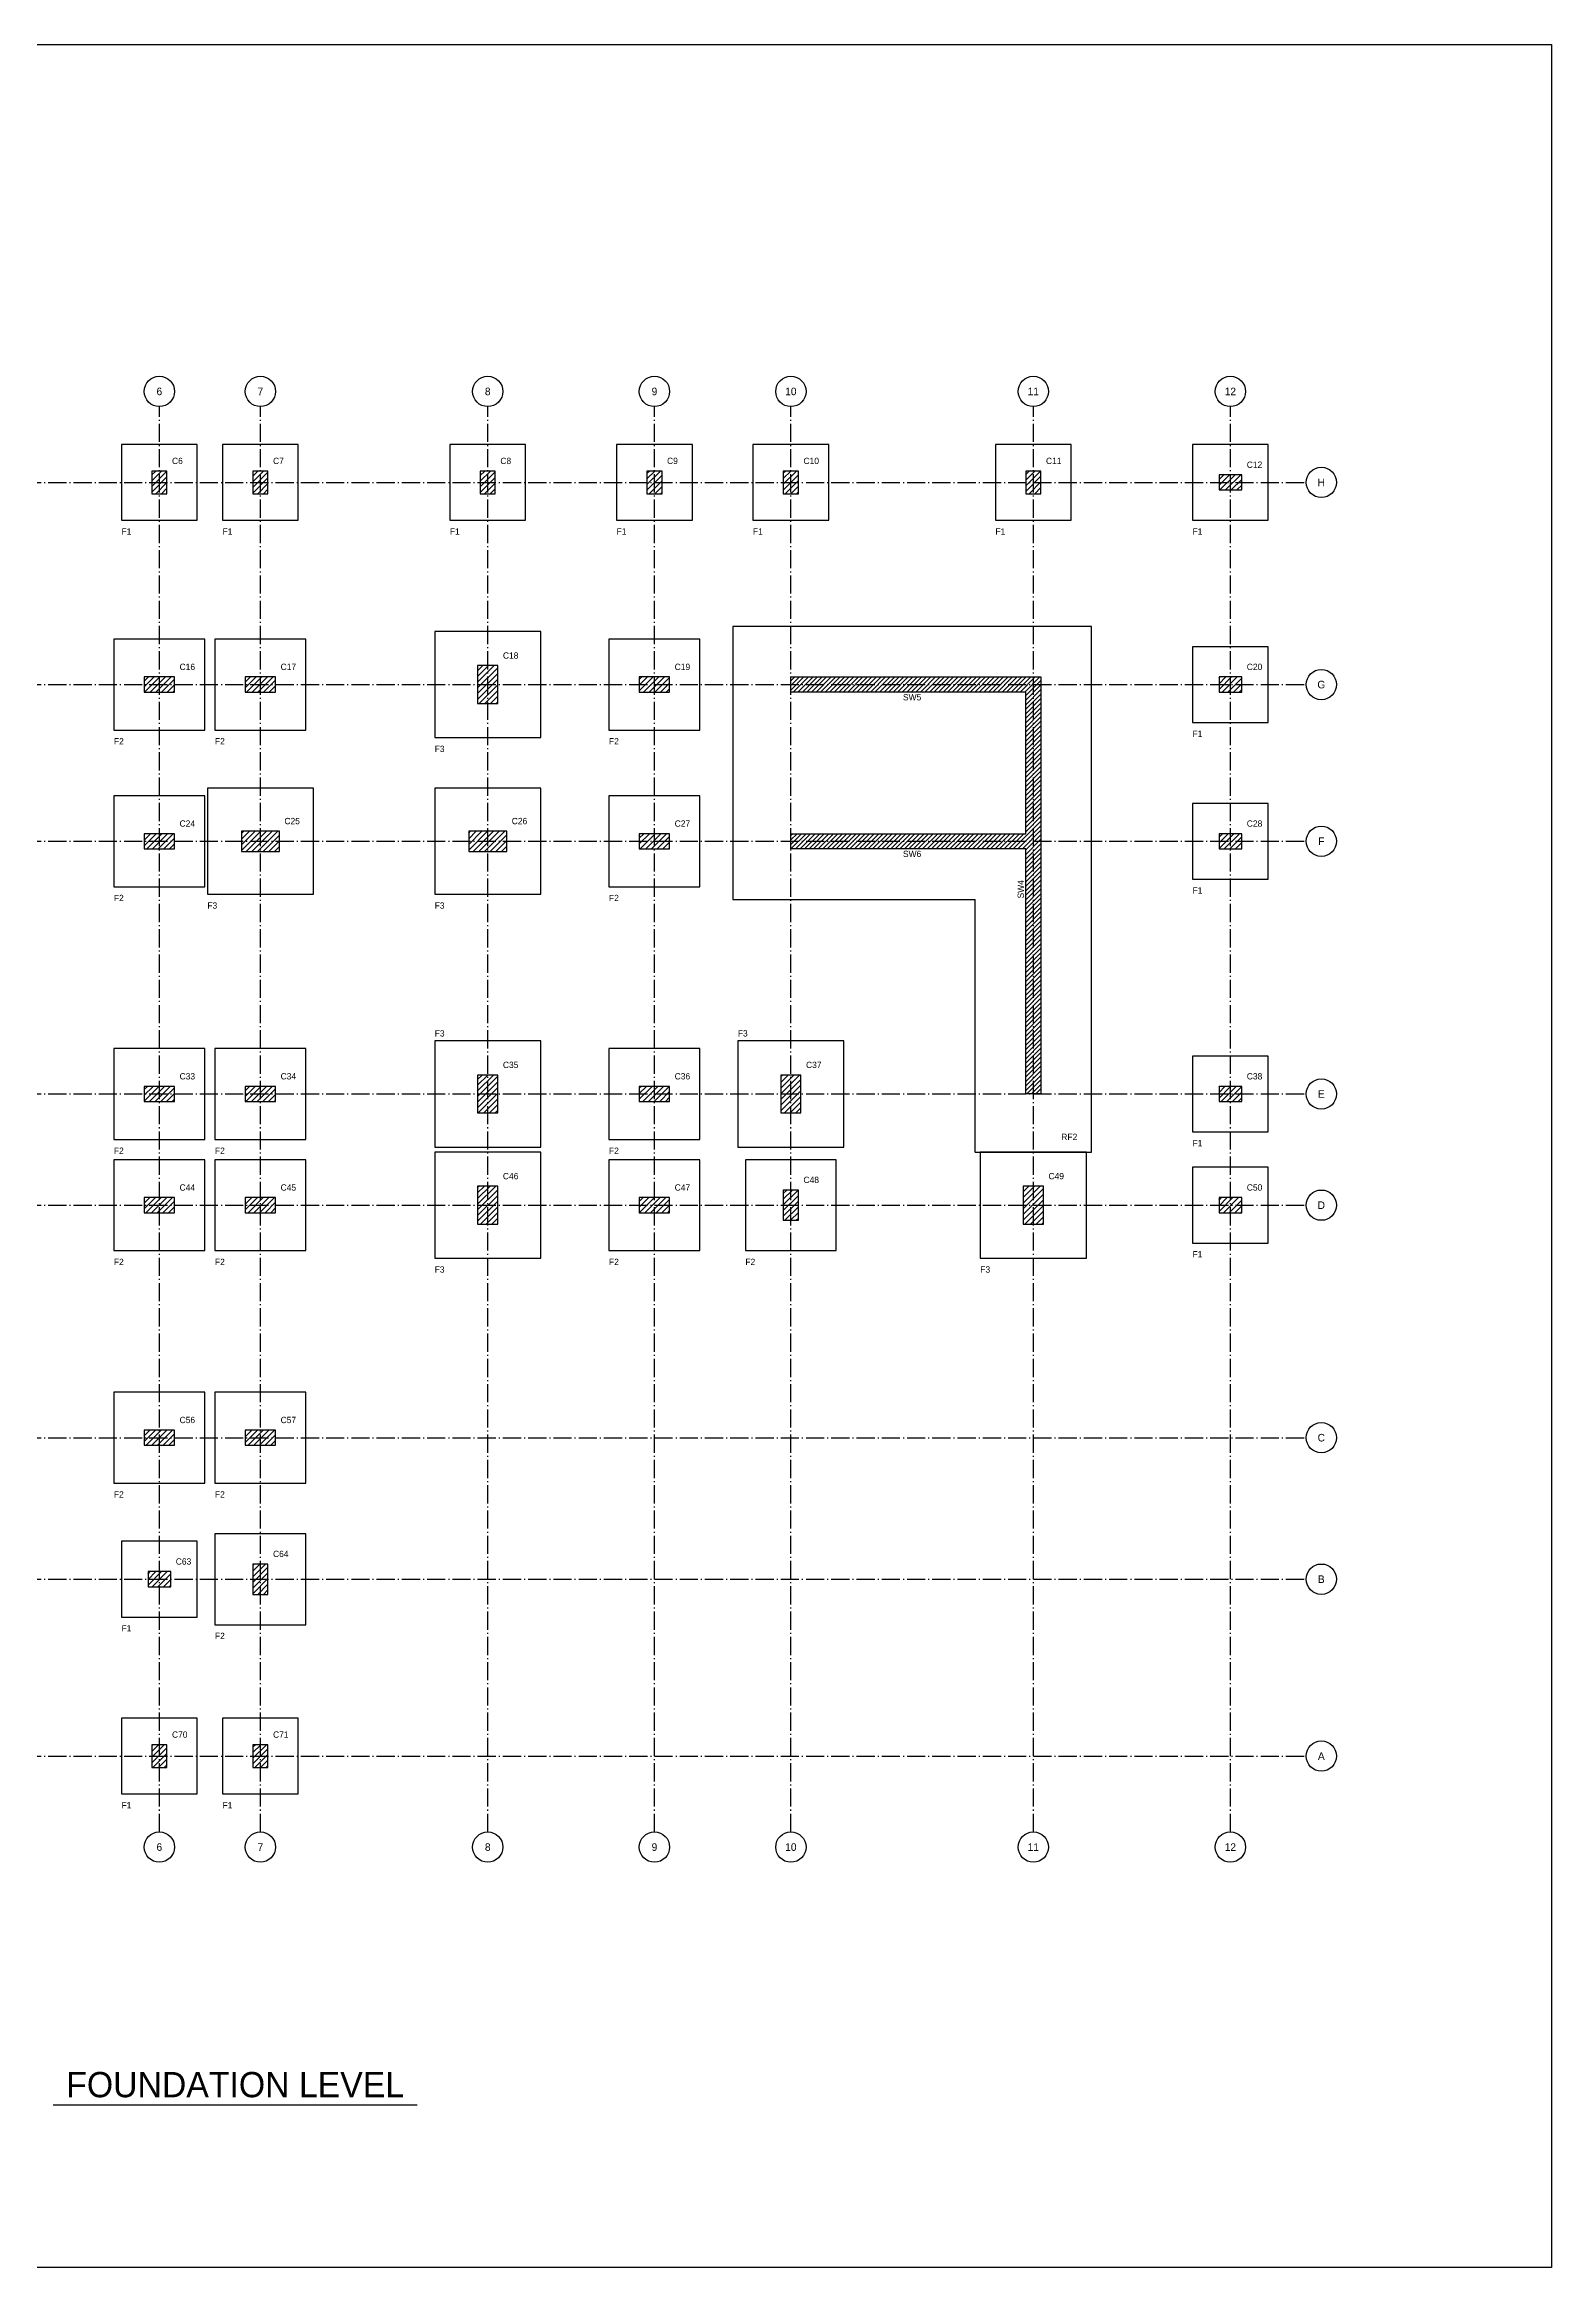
# Model space of a CAD drawing. Header units: millimetres. Extents: x -71346 to 347304, y -10119 to 33865.
# Drawn here: x -46037 to -16204, y -10119 to 33865 of the extents above; entities that cross this region are included whole.
import ezdxf
from ezdxf.enums import TextEntityAlignment as Align

# ---------------------------------------------------------------- set-up
doc = ezdxf.new("R2010")
doc.units = ezdxf.units.MM
doc.header["$LTSCALE"] = 40
doc.linetypes.add('GRIDLINE', pattern=[12.5, 9, -1.5, 0.5, -1.5])
doc.layers.add('Boundary', color=40, linetype='Continuous', lineweight=30)
for name, color, linetype in [('G-ANNO-TEXT', 231, 'Continuous'), ('S-COLS', 52, 'Continuous'), ('S-COLS-IDEN', 171, 'Continuous'), ('S-FND', 2, 'Continuous'), ('S-FND-IDEN', 6, 'Continuous'), ('S-GRID', 8, 'GRIDLINE'), ('S-GRID-IDEN', 8, 'Continuous'), ('S-WALL-IDEN', 30, 'Continuous')]:
    doc.layers.add(name, color=color, linetype=linetype)
pattern_1 = [(45, (-61962.04, 0), (-56.1266, 56.1266), [])]

msp = doc.modelspace()

# ---------------------------------------------------------------- hatches: boundary and pattern name
at = {"layer": 'S-COLS'}
h = msp.add_hatch(dxfattribs=at)
h.set_pattern_fill('ANSI31', scale=25)
h.set_pattern_definition(pattern_1)
h.paths.add_polyline_path([(-43912, 24975), (-43612, 24975), (-43612, 25425), (-43912, 25425)])
h = msp.add_hatch(dxfattribs=at)
h.set_pattern_fill('ANSI31', scale=25)
h.set_pattern_definition(pattern_1)
h.paths.add_polyline_path([(-41912, 24975), (-41612, 24975), (-41612, 25425), (-41912, 25425)])
h = msp.add_hatch(dxfattribs=at)
h.set_pattern_fill('ANSI31', scale=25)
h.set_pattern_definition(pattern_1)
h.paths.add_polyline_path([(-37412, 24975), (-37112, 24975), (-37112, 25425), (-37412, 25425)])
h = msp.add_hatch(dxfattribs=at)
h.set_pattern_fill('ANSI31', scale=25)
h.set_pattern_definition(pattern_1)
h.paths.add_polyline_path([(-34112, 24975), (-33812, 24975), (-33812, 25425), (-34112, 25425)])
h = msp.add_hatch(dxfattribs=at)
h.set_pattern_fill('ANSI31', scale=25)
h.set_pattern_definition(pattern_1)
h.paths.add_polyline_path([(-31412, 24975), (-31112, 24975), (-31112, 25425), (-31412, 25425)])
h = msp.add_hatch(dxfattribs=at)
h.set_pattern_fill('ANSI31', scale=25)
h.set_pattern_definition(pattern_1)
h.paths.add_polyline_path([(-26612, 24975), (-26312, 24975), (-26312, 25425), (-26612, 25425)])
h = msp.add_hatch(dxfattribs=at)
h.set_pattern_fill('ANSI31', scale=25)
h.set_pattern_definition(pattern_1)
h.paths.add_polyline_path([(-22787, 25050), (-22337, 25050), (-22337, 25350), (-22787, 25350)])
h = msp.add_hatch(dxfattribs=at)
h.set_pattern_fill('ANSI31', scale=25)
h.set_pattern_definition(pattern_1)
h.paths.add_polyline_path([(-37462, 20825), (-37062, 20825), (-37062, 21575), (-37462, 21575)])
h = msp.add_hatch(dxfattribs=at)
h.set_pattern_fill('ANSI31', scale=25)
h.set_pattern_definition(pattern_1)
h.paths.add_polyline_path([(-44062, 21050), (-43462, 21050), (-43462, 21350), (-44062, 21350)])
h = msp.add_hatch(dxfattribs=at)
h.set_pattern_fill('ANSI31', scale=25)
h.set_pattern_definition(pattern_1)
h.paths.add_polyline_path([(-42062, 21050), (-41462, 21050), (-41462, 21350), (-42062, 21350)])
h = msp.add_hatch(dxfattribs=at)
h.set_pattern_fill('ANSI31', scale=25)
h.set_pattern_definition(pattern_1)
h.paths.add_polyline_path([(-34262, 21050), (-33662, 21050), (-33662, 21350), (-34262, 21350)])
h = msp.add_hatch(dxfattribs=at)
h.set_pattern_fill('ANSI31', scale=20)
h.set_pattern_definition([(45, (-61962.043, 0), (-44.90128, 44.90128), [])])
h.paths.add_polyline_path([(-26312, 21350), (-26312, 13100), (-26612, 13100), (-26612, 17950), (-31262, 17950), (-31262, 18250), (-26612, 18250), (-26612, 21050), (-31262, 21050), (-31262, 21350), (-26312, 21350)])
h = msp.add_hatch(dxfattribs=at)
h.set_pattern_fill('ANSI31', scale=25)
h.set_pattern_definition(pattern_1)
h.paths.add_polyline_path([(-22787, 21050), (-22337, 21050), (-22337, 21350), (-22787, 21350)])
h = msp.add_hatch(dxfattribs=at)
h.set_pattern_fill('ANSI31', scale=25)
h.set_pattern_definition(pattern_1)
h.paths.add_polyline_path([(-44062, 17950), (-43462, 17950), (-43462, 18250), (-44062, 18250)])
h = msp.add_hatch(dxfattribs=at)
h.set_pattern_fill('ANSI31', scale=25)
h.set_pattern_definition(pattern_1)
h.paths.add_polyline_path([(-42137, 17900), (-41387, 17900), (-41387, 18300), (-42137, 18300)])
h = msp.add_hatch(dxfattribs=at)
h.set_pattern_fill('ANSI31', scale=25)
h.set_pattern_definition(pattern_1)
h.paths.add_polyline_path([(-37637, 17900), (-36887, 17900), (-36887, 18300), (-37637, 18300)])
h = msp.add_hatch(dxfattribs=at)
h.set_pattern_fill('ANSI31', scale=25)
h.set_pattern_definition(pattern_1)
h.paths.add_polyline_path([(-34262, 17950), (-33662, 17950), (-33662, 18250), (-34262, 18250)])
h = msp.add_hatch(dxfattribs=at)
h.set_pattern_fill('ANSI31', scale=25)
h.set_pattern_definition(pattern_1)
h.paths.add_polyline_path([(-22787, 17950), (-22337, 17950), (-22337, 18250), (-22787, 18250)])
h = msp.add_hatch(dxfattribs=at)
h.set_pattern_fill('ANSI31', scale=25)
h.set_pattern_definition(pattern_1)
h.paths.add_polyline_path([(-44062, 12950), (-43462, 12950), (-43462, 13250), (-44062, 13250)])
h = msp.add_hatch(dxfattribs=at)
h.set_pattern_fill('ANSI31', scale=25)
h.set_pattern_definition(pattern_1)
h.paths.add_polyline_path([(-42062, 12950), (-41462, 12950), (-41462, 13250), (-42062, 13250)])
h = msp.add_hatch(dxfattribs=at)
h.set_pattern_fill('ANSI31', scale=25)
h.set_pattern_definition(pattern_1)
h.paths.add_polyline_path([(-37462, 12725), (-37062, 12725), (-37062, 13475), (-37462, 13475)])
h = msp.add_hatch(dxfattribs=at)
h.set_pattern_fill('ANSI31', scale=25)
h.set_pattern_definition(pattern_1)
h.paths.add_polyline_path([(-34262, 12950), (-33662, 12950), (-33662, 13250), (-34262, 13250)])
h = msp.add_hatch(dxfattribs=at)
h.set_pattern_fill('ANSI31', scale=25)
h.set_pattern_definition(pattern_1)
h.paths.add_polyline_path([(-31462, 12725), (-31062, 12725), (-31062, 13475), (-31462, 13475)])
h = msp.add_hatch(dxfattribs=at)
h.set_pattern_fill('ANSI31', scale=25)
h.set_pattern_definition(pattern_1)
h.paths.add_polyline_path([(-22787, 12950), (-22337, 12950), (-22337, 13250), (-22787, 13250)])
h = msp.add_hatch(dxfattribs=at)
h.set_pattern_fill('ANSI31', scale=25)
h.set_pattern_definition(pattern_1)
h.paths.add_polyline_path([(-44062, 10750), (-43462, 10750), (-43462, 11050), (-44062, 11050)])
h = msp.add_hatch(dxfattribs=at)
h.set_pattern_fill('ANSI31', scale=25)
h.set_pattern_definition(pattern_1)
h.paths.add_polyline_path([(-42062, 10750), (-41462, 10750), (-41462, 11050), (-42062, 11050)])
h = msp.add_hatch(dxfattribs=at)
h.set_pattern_fill('ANSI31', scale=25)
h.set_pattern_definition(pattern_1)
h.paths.add_polyline_path([(-37462, 10525), (-37062, 10525), (-37062, 11275), (-37462, 11275)])
h = msp.add_hatch(dxfattribs=at)
h.set_pattern_fill('ANSI31', scale=25)
h.set_pattern_definition(pattern_1)
h.paths.add_polyline_path([(-34262, 10750), (-33662, 10750), (-33662, 11050), (-34262, 11050)])
h = msp.add_hatch(dxfattribs=at)
h.set_pattern_fill('ANSI31', scale=25)
h.set_pattern_definition(pattern_1)
h.paths.add_polyline_path([(-31412, 10600), (-31112, 10600), (-31112, 11200), (-31412, 11200)])
h = msp.add_hatch(dxfattribs=at)
h.set_pattern_fill('ANSI31', scale=25)
h.set_pattern_definition(pattern_1)
h.paths.add_polyline_path([(-26662, 10525), (-26262, 10525), (-26262, 11275), (-26662, 11275)])
h = msp.add_hatch(dxfattribs=at)
h.set_pattern_fill('ANSI31', scale=25)
h.set_pattern_definition(pattern_1)
h.paths.add_polyline_path([(-22787, 10750), (-22337, 10750), (-22337, 11050), (-22787, 11050)])
h = msp.add_hatch(dxfattribs=at)
h.set_pattern_fill('ANSI31', scale=25)
h.set_pattern_definition(pattern_1)
h.paths.add_polyline_path([(-44062, 6150), (-43462, 6150), (-43462, 6450), (-44062, 6450)])
h = msp.add_hatch(dxfattribs=at)
h.set_pattern_fill('ANSI31', scale=25)
h.set_pattern_definition(pattern_1)
h.paths.add_polyline_path([(-42062, 6150), (-41462, 6150), (-41462, 6450), (-42062, 6450)])
h = msp.add_hatch(dxfattribs=at)
h.set_pattern_fill('ANSI31', scale=25)
h.set_pattern_definition(pattern_1)
h.paths.add_polyline_path([(-43987, 3350), (-43537, 3350), (-43537, 3650), (-43987, 3650)])
h = msp.add_hatch(dxfattribs=at)
h.set_pattern_fill('ANSI31', scale=25)
h.set_pattern_definition(pattern_1)
h.paths.add_polyline_path([(-41912, 3200), (-41612, 3200), (-41612, 3800), (-41912, 3800)])
h = msp.add_hatch(dxfattribs=at)
h.set_pattern_fill('ANSI31', scale=25)
h.set_pattern_definition(pattern_1)
h.paths.add_polyline_path([(-43912, -225), (-43612, -225), (-43612, 225), (-43912, 225)])
h = msp.add_hatch(dxfattribs=at)
h.set_pattern_fill('ANSI31', scale=25)
h.set_pattern_definition(pattern_1)
h.paths.add_polyline_path([(-41912, -225), (-41612, -225), (-41612, 225), (-41912, 225)])

# ---------------------------------------------------------------- linework, layer by layer
at = {"layer": 'Boundary'}
msp.add_lwpolyline([(-71346, 33865), (-16204, 33865), (-16204, -10119), (-71346, -10119)], close=True, dxfattribs=at)
at = {"layer": 'G-ANNO-TEXT'}
msp.add_line((-45862, -6900), (-38662, -6900), dxfattribs=at)
at = {"layer": 'S-COLS'}
for points in [[(-43912, 24975), (-43612, 24975), (-43612, 25425), (-43912, 25425)], [(-41912, 24975), (-41612, 24975), (-41612, 25425), (-41912, 25425)], [(-37412, 24975), (-37112, 24975), (-37112, 25425), (-37412, 25425)], [(-34112, 24975), (-33812, 24975), (-33812, 25425), (-34112, 25425)], [(-31412, 24975), (-31112, 24975), (-31112, 25425), (-31412, 25425)], [(-26612, 24975), (-26312, 24975), (-26312, 25425), (-26612, 25425)], [(-22787, 25050), (-22337, 25050), (-22337, 25350), (-22787, 25350)], [(-37462, 20825), (-37062, 20825), (-37062, 21575), (-37462, 21575)], [(-44062, 21050), (-43462, 21050), (-43462, 21350), (-44062, 21350)], [(-42062, 21050), (-41462, 21050), (-41462, 21350), (-42062, 21350)], [(-34262, 21050), (-33662, 21050), (-33662, 21350), (-34262, 21350)], [(-26312, 21350), (-26312, 13100), (-26612, 13100), (-26612, 17950), (-31262, 17950), (-31262, 18250), (-26612, 18250), (-26612, 21050), (-31262, 21050), (-31262, 21350)], [(-22787, 21050), (-22337, 21050), (-22337, 21350), (-22787, 21350)], [(-44062, 17950), (-43462, 17950), (-43462, 18250), (-44062, 18250)], [(-42137, 17900), (-41387, 17900), (-41387, 18300), (-42137, 18300)], [(-37637, 17900), (-36887, 17900), (-36887, 18300), (-37637, 18300)], [(-34262, 17950), (-33662, 17950), (-33662, 18250), (-34262, 18250)], [(-22787, 17950), (-22337, 17950), (-22337, 18250), (-22787, 18250)], [(-44062, 12950), (-43462, 12950), (-43462, 13250), (-44062, 13250)], [(-42062, 12950), (-41462, 12950), (-41462, 13250), (-42062, 13250)], [(-37462, 12725), (-37062, 12725), (-37062, 13475), (-37462, 13475)], [(-34262, 12950), (-33662, 12950), (-33662, 13250), (-34262, 13250)], [(-31462, 12725), (-31062, 12725), (-31062, 13475), (-31462, 13475)], [(-22787, 12950), (-22337, 12950), (-22337, 13250), (-22787, 13250)], [(-44062, 10750), (-43462, 10750), (-43462, 11050), (-44062, 11050)], [(-42062, 10750), (-41462, 10750), (-41462, 11050), (-42062, 11050)], [(-37462, 10525), (-37062, 10525), (-37062, 11275), (-37462, 11275)], [(-34262, 10750), (-33662, 10750), (-33662, 11050), (-34262, 11050)], [(-31412, 10600), (-31112, 10600), (-31112, 11200), (-31412, 11200)], [(-26662, 10525), (-26262, 10525), (-26262, 11275), (-26662, 11275)], [(-22787, 10750), (-22337, 10750), (-22337, 11050), (-22787, 11050)], [(-44062, 6150), (-43462, 6150), (-43462, 6450), (-44062, 6450)], [(-42062, 6150), (-41462, 6150), (-41462, 6450), (-42062, 6450)], [(-43987, 3350), (-43537, 3350), (-43537, 3650), (-43987, 3650)], [(-41912, 3200), (-41612, 3200), (-41612, 3800), (-41912, 3800)], [(-43912, -225), (-43612, -225), (-43612, 225), (-43912, 225)], [(-41912, -225), (-41612, -225), (-41612, 225), (-41912, 225)]]:
    msp.add_lwpolyline(points, close=True, dxfattribs=at)
at = {"layer": 'S-FND'}
for p in [(-32412, 16950), (-27612, 11950)]:
    msp.add_line(p, (-27612, 16950), dxfattribs=at)
for points in [[(-44512, 24450), (-43012, 24450), (-43012, 25950), (-44512, 25950)], [(-42512, 24450), (-41012, 24450), (-41012, 25950), (-42512, 25950)], [(-38012, 24450), (-36512, 24450), (-36512, 25950), (-38012, 25950)], [(-34712, 24450), (-33212, 24450), (-33212, 25950), (-34712, 25950)], [(-32012, 24450), (-30512, 24450), (-30512, 25950), (-32012, 25950)], [(-27212, 24450), (-25712, 24450), (-25712, 25950), (-27212, 25950)], [(-23312, 24450), (-21812, 24450), (-21812, 25950), (-23312, 25950)], [(-44662, 20300), (-42862, 20300), (-42862, 22100), (-44662, 22100)], [(-42662, 20300), (-40862, 20300), (-40862, 22100), (-42662, 22100)], [(-38312, 20150), (-36212, 20150), (-36212, 22250), (-38312, 22250)], [(-34862, 20300), (-33062, 20300), (-33062, 22100), (-34862, 22100)], [(-23312, 20450), (-21812, 20450), (-21812, 21950), (-23312, 21950)], [(-44662, 17200), (-42862, 17200), (-42862, 19000), (-44662, 19000)], [(-42812, 17050), (-40712, 17050), (-40712, 19150), (-42812, 19150)], [(-38312, 17050), (-36212, 17050), (-36212, 19150), (-38312, 19150)], [(-34862, 17200), (-33062, 17200), (-33062, 19000), (-34862, 19000)], [(-23312, 17350), (-21812, 17350), (-21812, 18850), (-23312, 18850)], [(-38312, 12050), (-36212, 12050), (-36212, 14150), (-38312, 14150)], [(-32312, 12050), (-30212, 12050), (-30212, 14150), (-32312, 14150)], [(-44662, 12200), (-42862, 12200), (-42862, 14000), (-44662, 14000)], [(-42662, 12200), (-40862, 12200), (-40862, 14000), (-42662, 14000)], [(-34862, 12200), (-33062, 12200), (-33062, 14000), (-34862, 14000)], [(-23312, 12350), (-21812, 12350), (-21812, 13850), (-23312, 13850)], [(-38312, 9850), (-36212, 9850), (-36212, 11950), (-38312, 11950)], [(-27512, 9850), (-25412, 9850), (-25412, 11950), (-27512, 11950)], [(-44662, 10000), (-42862, 10000), (-42862, 11800), (-44662, 11800)], [(-42662, 10000), (-40862, 10000), (-40862, 11800), (-42662, 11800)], [(-34862, 10000), (-33062, 10000), (-33062, 11800), (-34862, 11800)], [(-32162, 10000), (-30362, 10000), (-30362, 11800), (-32162, 11800)], [(-23312, 10150), (-21812, 10150), (-21812, 11650), (-23312, 11650)], [(-44662, 5400), (-42862, 5400), (-42862, 7200), (-44662, 7200)], [(-42662, 5400), (-40862, 5400), (-40862, 7200), (-42662, 7200)], [(-42662, 2600), (-40862, 2600), (-40862, 4400), (-42662, 4400)], [(-44512, 2750), (-43012, 2750), (-43012, 4250), (-44512, 4250)], [(-44512, -750), (-43012, -750), (-43012, 750), (-44512, 750)], [(-42512, -750), (-41012, -750), (-41012, 750), (-42512, 750)]]:
    msp.add_lwpolyline(points, close=True, dxfattribs=at)
msp.add_lwpolyline([(-27612, 11950), (-25312, 11950), (-25312, 22350), (-32412, 22350), (-32412, 16950)], dxfattribs=at)
at = {"layer": 'S-GRID'}
for p, q in [((-43762, -1500), (-43762, 26700)), ((-41762, -1500), (-41762, 26700)), ((-37262, -1500), (-37262, 26700)), ((-33962, -1500), (-33962, 26700)), ((-31262, -1500), (-31262, 26700)), ((-26462, -1500), (-26462, 26700)), ((-22562, -1500), (-22562, 26700)), ((-63462, 25200), (-21062, 25200)), ((-63462, 21200), (-21062, 21200)), ((-63462, 18100), (-21062, 18100)), ((-63462, 13100), (-21062, 13100)), ((-63462, 10900), (-21062, 10900)), ((-63462, 6300), (-21062, 6300)), ((-63462, 3500), (-21062, 3500)), ((-63462, 0), (-21062, 0))]:
    msp.add_line(p, q, dxfattribs=at)
at = {"layer": 'S-GRID-IDEN'}
for centre in [(-43762, 27000), (-41762, 27000), (-37262, 27000), (-33962, 27000), (-31262, 27000), (-26462, 27000), (-22562, 27000), (-20762, 25200), (-20762, 21200), (-20762, 18100), (-20762, 13100), (-20762, 10900), (-20762, 6300), (-20762, 3500), (-20762, 0), (-43762, -1800), (-41762, -1800), (-37262, -1800), (-33962, -1800), (-31262, -1800), (-26462, -1800), (-22562, -1800)]:
    msp.add_circle(centre, 300, dxfattribs=at)

# ---------------------------------------------------------------- texts
at = {"layer": 'G-ANNO-TEXT'}
msp.add_text('FOUNDATION LEVEL', height=500, dxfattribs=at).set_placement((-42262, -6500), align=Align.MIDDLE_CENTER)
at = {"layer": 'S-COLS-IDEN'}
for s, p in [('C6', (-43512, 25525)), ('C7', (-41512, 25525)), ('C8', (-37012, 25525)), ('C9', (-33712, 25525)), ('C10', (-31012, 25525)), ('C11', (-26212, 25525)), ('C12', (-22237, 25450)), ('C16', (-43362, 21450)), ('C17', (-41362, 21450)), ('C18', (-36962, 21675)), ('C19', (-33562, 21450)), ('C20', (-22237, 21450)), ('C24', (-43362, 18350)), ('C25', (-41287, 18400)), ('C26', (-36787, 18400)), ('C27', (-33562, 18350)), ('C28', (-22237, 18350)), ('C35', (-36962, 13575)), ('C37', (-30962, 13575)), ('C33', (-43362, 13350)), ('C34', (-41362, 13350)), ('C36', (-33562, 13350)), ('C38', (-22237, 13350)), ('C46', (-36962, 11375)), ('C48', (-31012, 11300)), ('C49', (-26162, 11375)), ('C44', (-43362, 11150)), ('C45', (-41362, 11150)), ('C47', (-33562, 11150)), ('C50', (-22237, 11150)), ('C56', (-43362, 6550)), ('C57', (-41362, 6550)), ('C64', (-41512, 3900)), ('C63', (-43437, 3750)), ('C70', (-43512, 325)), ('C71', (-41512, 325))]:
    msp.add_text(s, height=125, dxfattribs=at).set_placement(p, align=Align.BOTTOM_LEFT)
at = {"layer": 'S-FND-IDEN'}
for s, p in [('F1', (-44512, 24290)), ('F1', (-42512, 24290)), ('F1', (-38012, 24290)), ('F1', (-34712, 24290)), ('F1', (-32012, 24290)), ('F1', (-27212, 24290)), ('F1', (-23312, 24290)), ('F1', (-23312, 20290)), ('F2', (-44662, 20140)), ('F2', (-42662, 20140)), ('F3', (-38312, 19990)), ('F2', (-34862, 20140)), ('F1', (-23312, 17190)), ('F2', (-44662, 17040)), ('F3', (-42812, 16890)), ('F3', (-38312, 16890)), ('F2', (-34862, 17040)), ('F3', (-38312, 14362)), ('F3', (-32312, 14362)), ('F2', (-44662, 12040)), ('F2', (-42662, 12040)), ('F2', (-34862, 12040)), ('F1', (-23312, 12190)), ('F2', (-44662, 9840)), ('F2', (-42662, 9840)), ('F3', (-38312, 9690)), ('F2', (-34862, 9840)), ('F2', (-32162, 9840)), ('F3', (-27512, 9690)), ('F1', (-23312, 9990)), ('F2', (-44662, 5240)), ('F2', (-42662, 5240)), ('F1', (-44512, 2590)), ('F2', (-42662, 2440)), ('F1', (-44512, -910)), ('F1', (-42512, -910))]:
    msp.add_text(s, height=125, dxfattribs=at).set_placement(p, align=Align.TOP_LEFT)
msp.add_text('RF2', height=125, dxfattribs=at).set_placement((-25908, 12150), align=Align.BOTTOM_LEFT)
at = {"layer": 'S-GRID-IDEN'}
for s, p in [('6', (-43762, 27000)), ('7', (-41762, 27000)), ('8', (-37262, 27000)), ('9', (-33962, 27000)), ('10', (-31262, 27000)), ('11', (-26462, 27000)), ('12', (-22562, 27000)), ('H', (-20762, 25200)), ('G', (-20762, 21200)), ('F', (-20762, 18100)), ('E', (-20762, 13100)), ('D', (-20762, 10900)), ('C', (-20762, 6300)), ('B', (-20762, 3500)), ('A', (-20762, 0)), ('6', (-43762, -1800)), ('7', (-41762, -1800)), ('8', (-37262, -1800)), ('9', (-33962, -1800)), ('10', (-31262, -1800)), ('11', (-26462, -1800)), ('12', (-22562, -1800))]:
    msp.add_text(s, height=150, dxfattribs=at).set_placement(p, align=Align.MIDDLE_CENTER)
at = {"layer": 'S-WALL-IDEN'}
for s, p in [('SW5', (-28862, 20950)), ('SW6', (-28862, 17850))]:
    msp.add_text(s, height=125, dxfattribs=at).set_placement(p, align=Align.MIDDLE_CENTER)
msp.add_text('SW4', height=125, rotation=90, dxfattribs=at).set_placement((-26712, 17150), align=Align.MIDDLE_CENTER)

doc.saveas('drawing.dxf')
